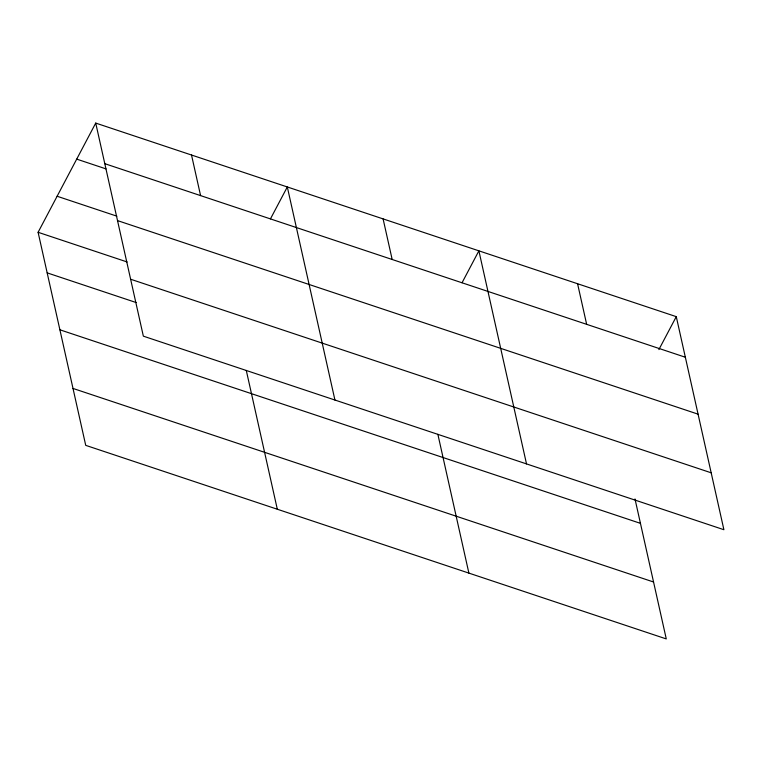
<?xml version="1.0" encoding="UTF-8"?>
<svg xmlns="http://www.w3.org/2000/svg" width="762" height="762" viewBox="0 0 762 762"><rect width="100%" height="100%" fill="white"/><g stroke="black" fill="none" stroke-linecap="round" stroke-linejoin="round"><path stroke-width="1.14" d="M634.994 498.958L666.274 638.918L85.725 445.351L38.1 232.286L95.726 123.082L676.275 316.649L723.9 529.714L143.351 336.156L95.726 123.082M270.462 218.875L287.312 186.957L334.937 400.031M462.048 282.75L478.888 250.831L526.513 463.906M658.882 349.596L676.275 316.649M104.804 163.678L685.343 357.235M76.714 159.125L106.013 168.888M57.121 196.253L116.843 216.16M117.519 220.599L698.068 414.157M38.1 232.286L127.13 261.966M130.635 279.235L711.175 472.802M47.177 272.872L136.198 302.562M59.893 329.794L640.442 523.351M73 388.439L653.548 581.997M577.577 283.74L586.654 324.336M437.864 434.311L468.887 573.1M383.096 218.894L392.173 259.49M246.288 370.437L277.311 509.226M191.519 155.019L200.587 195.615"/></g></svg>
